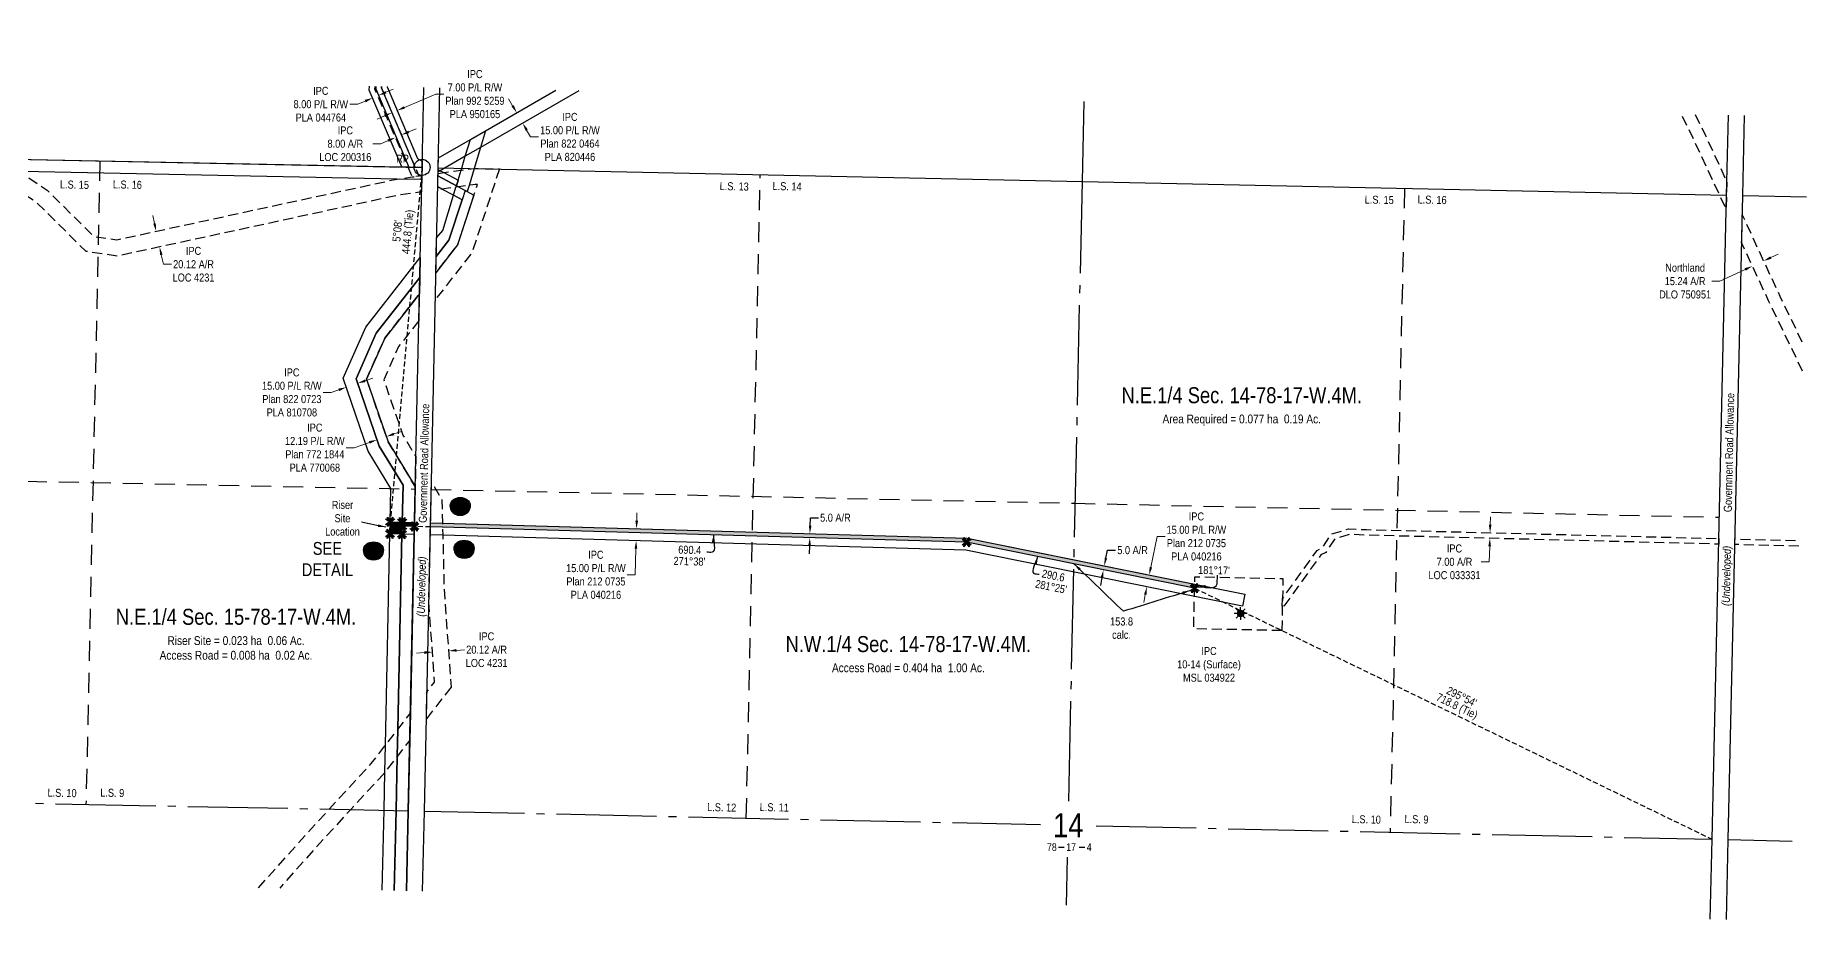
# Model space of a CAD drawing. Extents: x 401671 to 405002, y 6180217 to 6182685.
# Drawn here: x 402789 to 405002, y 6180217 to 6181322 of the extents above; entities that cross this region are included whole.
import ezdxf
from ezdxf.enums import TextEntityAlignment as Align

# ---------------------------------------------------------------- set-up
doc = ezdxf.new("R2010")
doc.units = 0
doc.header["$LTSCALE"] = 5
doc.header["$PDSIZE"] = 0.5
for name, pattern in [('foc-ACCESSROAD', [3.75, 2.5, -1.25]), ('foc-LSD', [8, 5, -3]), ('foc-QUARTERLINE', [33, 25, -3, 2, -3]), ('foc-TIELINE', [1.875, 1.25, -0.625]), ('foc-TRAV', [1.875, 1.25, -0.625])]:
    doc.linetypes.add(name, pattern=pattern)
doc.layers.get('Defpoints').update_dxf_attribs({"color": 9})
for name, color, linetype in [('10', 1, 'Continuous'), ('35', 37, 'Continuous'), ('9', 3, 'Continuous'), ('C-AR', 13, 'foc-ACCESSROAD'), ('C-RW', 13, 'Continuous'), ('C-SYMBOL', 7, 'Continuous'), ('C-WS', 13, 'foc-ACCESSROAD'), ('C-WS-S', 8, 'Continuous'), ('DETAIL-T', 7, 'Continuous'), ('F-AR', 190, 'foc-ACCESSROAD'), ('L-AREAREQUIRED', 7, 'Continuous'), ('L-BD', 7, 'Continuous'), ('L-BD1', 253, 'Continuous'), ('L-MON', 1, 'Continuous'), ('L-QSEC', 8, 'foc-QUARTERLINE'), ('L-ROAD-T', 7, 'Continuous'), ('L-SEC', 7, 'Continuous'), ('L-SECLBL', 7, 'Continuous'), ('L-SECTION-LSD', 7, 'foc-LSD'), ('L-TIE', 7, 'foc-TIELINE'), ('P-CROSSINGS', 250, 'Continuous'), ('P-PROPOSED', 10, 'Continuous'), ('P-PROPOSED-H', 21, 'Continuous'), ('P-TRAV', 4, 'foc-TRAV'), ('P-TXT', 4, 'Continuous')]:
    doc.layers.add(name, color=color, linetype=linetype)
for name, color, linetype, lineweight in [('C-AR-T', 13, 'Continuous', 9), ('C-RW-T', 13, 'Continuous', 9), ('C-WS-T', 13, 'Continuous', 9), ('F-AR-T', 190, 'Continuous', 9), ('T-TEXT', 48, 'Continuous', 18)]:
    doc.layers.add(name, color=color, linetype=linetype, lineweight=lineweight)
doc.styles.add('100L', font='ARIALN.TTF', dxfattribs={"height": 11})
doc.styles.add('175L', font='ARIALN.TTF', dxfattribs={"height": 20})
doc.styles.add('80', font='ARIALN.TTF', dxfattribs={"height": 10})
doc.styles.add('80CG', font='ARIALN.TTF', dxfattribs={"height": 10})
doc.styles.add('80L', font='ARIALN.TTF', dxfattribs={"height": 10})
doc.styles.add('80LS', font='ARIALNI.TTF', dxfattribs={"height": 10})
doc.styles.add('Crossing', font='ARIALN.TTF', dxfattribs={"height": 10})
doc.styles.add('SIMPLEX', font='ARIALN.TTF')
doc.dimstyles.new('Compass 5 000', dxfattribs={"dimscale": 5, "dimtxt": 9, "dimasz": 2, "dimexe": 0.2, "dimexo": 0.0625, "dimgap": 0.5, "dimtad": 0, "dimtih": 1, "dimtoh": 1, "dimzin": 0, "dimdsep": 46, "dimtxsty": '80CG', "dimcen": 0.1, "dimse1": 1, "dimse2": 1, "dimclrd": 256, "dimclrt": 256, "dimaunit": 1, "dimadec": 4, "dimazin": 0, "dimtfac": 0.06, "dimtofl": 0, "dimtmove": 0, "dimatfit": 1, "dimfxl": 0.2, "dimtolj": 1, "dimtzin": 0, "dimlwd": -1, "dimarcsym": 0})

# ---------------------------------------------------------------- blocks, each defined once
blk = doc.blocks.new('L-SECLBL')
at = {"layer": '9', "color": 7}
for p, q in [((-5.1, -27.8), (-12.3, -27.8)), ((20.7, -27.8), (13.5, -27.8))]:
    blk.add_line(p, q, dxfattribs=at)
at = {"layer": '10', "color": 2, "style": 'SIMPLEX'}
blk.add_attdef('SEC', text='', height=30, dxfattribs=at).set_placement((0, 0), align=Align.MIDDLE)
at = {"layer": '10', "color": 5, "style": '80L'}
blk.add_attdef('TWP', text='', height=9.5, dxfattribs=at).set_placement((-14.4, -27.4), align=Align.MIDDLE_RIGHT)
blk.add_attdef('RGE', text='', height=9.5, dxfattribs=at).set_placement((3.6, -27.4), align=Align.MIDDLE_CENTER)
blk.add_attdef('MER', text='', height=9.5, dxfattribs=at).set_placement((23.2, -27.4), align=Align.MIDDLE_LEFT)
blk = doc.blocks.new('*D420')
at = {"layer": 'Defpoints', "color": 0, "transparency": 16777216}
for p in [(404934, 6181033.3), (404934.6, 6181032.2), (404948.4, 6181038.6)]:
    blk.add_point(p, dxfattribs=at)
at = {"layer": 'F-AR-T', "transparency": 16777216}
for p, q in [((404925, 6181029.1), (404893.4, 6181014.5)), ((404956.9, 6181043.9), (404966, 6181048.1)), ((404893.4, 6181014.5), (404883.4, 6181014.5))]:
    blk.add_line(p, q, dxfattribs=at)
for points in [[(404924.3, 6181030.7), (404925.7, 6181027.6), (404934, 6181033.3)], [(404956.2, 6181045.5), (404957.6, 6181042.4), (404947.9, 6181039.7)]]:
    blk.add_solid(points, dxfattribs=at)
at = {"layer": 'F-AR-T', "transparency": 16777216, "insert": (404849.9, 6181014.5), "char_height": 10, "attachment_point": 5, "style": '80CG'}
blk.add_mtext('\\A1;Northland\\P15.24 A/R\\PDLO 750951', dxfattribs=at)
blk = doc.blocks.new('*D421')
at = {"layer": 'C-AR-T', "transparency": 16777216}
for p, q in [((403275.1, 6180550.3), (403265.1, 6180549.6)), ((403315.1, 6180553.1), (403325.1, 6180553.9))]:
    blk.add_line(p, q, dxfattribs=at)
for points in [[(403275, 6180552), (403275.2, 6180548.6), (403285.1, 6180551)], [(403315, 6180554.8), (403315.3, 6180551.5), (403305.2, 6180552.4)]]:
    blk.add_solid(points, dxfattribs=at)
at = {"layer": 'Defpoints', "color": 0, "transparency": 16777216}
for p in [(403285, 6180551.7), (403305.1, 6180553.2), (403305.2, 6180552.4)]:
    blk.add_point(p, dxfattribs=at)
at = {"layer": 'C-AR-T', "transparency": 16777216, "insert": (403352.8, 6180553.9), "char_height": 10, "attachment_point": 5, "style": '80CG'}
blk.add_mtext('\\A1;IPC\\P20.12 A/R\\PLOC 4231', dxfattribs=at)
blk = doc.blocks.new('*D422')
at = {"layer": 'C-AR-T', "transparency": 16777216}
for p, q in [((402937.9, 6181086.7), (402935.8, 6181096.4)), ((402946.4, 6181047.5), (402949, 6181035.6)), ((402949, 6181035.6), (402959, 6181035.6))]:
    blk.add_line(p, q, dxfattribs=at)
for points in [[(402939.5, 6181087), (402936.3, 6181086.3), (402940, 6181076.9)], [(402948, 6181047.8), (402944.8, 6181047.1), (402944.3, 6181057.2)]]:
    blk.add_solid(points, dxfattribs=at)
at = {"layer": 'Defpoints', "color": 0, "transparency": 16777216}
for p in [(402966.1, 6181082.5), (402944.3, 6181057.2), (402970.4, 6181062.9)]:
    blk.add_point(p, dxfattribs=at)
at = {"layer": 'C-AR-T', "transparency": 16777216, "insert": (402986.7, 6181035.6), "char_height": 10, "attachment_point": 5, "style": '80CG'}
blk.add_mtext('\\A1;IPC\\P20.12 A/R\\PLOC 4231', dxfattribs=at)
blk = doc.blocks.new('*D423')
at = {"layer": 'C-AR-T', "transparency": 16777216}
for p, q in [((404606.4, 6180710.1), (404606.7, 6180720.1)), ((404605.8, 6180683.1), (404605.3, 6180663.7)), ((404605.3, 6180663.7), (404595.3, 6180663.7))]:
    blk.add_line(p, q, dxfattribs=at)
for points in [[(404604.8, 6180710.2), (404608.1, 6180710.1), (404606.2, 6180700.1)], [(404604.1, 6180683.2), (404607.4, 6180683.1), (404606, 6180693.1)]]:
    blk.add_solid(points, dxfattribs=at)
at = {"layer": 'Defpoints', "color": 0, "transparency": 16777216}
for p in [(404607.3, 6180700.1), (404606, 6180693.1), (404607.2, 6180693.1)]:
    blk.add_point(p, dxfattribs=at)
at = {"layer": 'C-AR-T', "transparency": 16777216, "insert": (404561.8, 6180663.7), "char_height": 10, "attachment_point": 5, "style": '80CG'}
blk.add_mtext('\\A1;IPC\\P7.00 A/R\\PLOC 033331', dxfattribs=at)
blk = doc.blocks.new('*D424')
at = {"layer": 'C-AR-T', "transparency": 16777216}
for p, q in [((403255.5, 6181201.1), (403264.7, 6181205)), ((403220.6, 6181186.2), (403210.6, 6181186.2)), ((403229.8, 6181190.1), (403220.6, 6181186.2))]:
    blk.add_line(p, q, dxfattribs=at)
for points in [[(403229.1, 6181191.7), (403230.4, 6181188.6), (403239, 6181194)], [(403254.9, 6181202.6), (403256.2, 6181199.5), (403246.3, 6181197.2)]]:
    blk.add_solid(points, dxfattribs=at)
at = {"layer": 'Defpoints', "color": 0, "transparency": 16777216}
for p in [(403223.1, 6181231.4), (403230.5, 6181234.5), (403239, 6181194)]:
    blk.add_point(p, dxfattribs=at)
at = {"layer": 'C-AR-T', "transparency": 16777216, "insert": (403176.3, 6181186.2), "char_height": 10, "attachment_point": 5, "style": '80CG'}
blk.add_mtext('\\A1;IPC\\P8.00 A/R\\PLOC 200316', dxfattribs=at)
blk = doc.blocks.new('RP')
at = {"layer": '35', "color": 3}
blk.add_circle((0, 0), 10, dxfattribs=at)
at = {"layer": '35', "color": 3, "style": '80'}
blk.add_attdef('RP_001', (-32.4, 5.8), '', height=10, dxfattribs=at)
blk = doc.blocks.new('*D425')
at = {"layer": 'C-RW-T', "transparency": 16777216}
for p, q in [((404182.6, 6180657.2), (404190.3, 6180695.4)), ((404190.3, 6180695.4), (404200.3, 6180695.4)), ((404175.6, 6180622.9), (404173.7, 6180613.1))]:
    blk.add_line(p, q, dxfattribs=at)
for points in [[(404180.9, 6180657.5), (404184.2, 6180656.8), (404180.6, 6180647.4)], [(404174, 6180623.2), (404177.3, 6180622.5), (404177.6, 6180632.7)]]:
    blk.add_solid(points, dxfattribs=at)
at = {"layer": 'Defpoints', "color": 0, "transparency": 16777216}
for p in [(404136.3, 6180656.3), (404133.3, 6180641.6), (404180.6, 6180647.4)]:
    blk.add_point(p, dxfattribs=at)
at = {"layer": 'C-RW-T', "transparency": 16777216, "insert": (404239.4, 6180695.4), "char_height": 10, "attachment_point": 5, "style": '80CG'}
blk.add_mtext('\\A1;IPC\\P15.00 P/L R/W\\PPlan 212 0735\\PPLA 040216', dxfattribs=at)
blk = doc.blocks.new('*D426')
at = {"layer": 'C-RW-T', "transparency": 16777216}
for p, q in [((403540.3, 6180715.1), (403540.6, 6180725.1)), ((403539.3, 6180680.1), (403538.4, 6180647.5)), ((403538.4, 6180647.5), (403528.4, 6180647.5))]:
    blk.add_line(p, q, dxfattribs=at)
for points in [[(403538.6, 6180715.1), (403542, 6180715), (403540, 6180705.1)], [(403537.6, 6180680.1), (403541, 6180680), (403539.6, 6180690.1)]]:
    blk.add_solid(points, dxfattribs=at)
at = {"layer": 'Defpoints', "color": 0, "transparency": 16777216}
for p in [(403739, 6180699.4), (403539.6, 6180690.1), (403738.6, 6180684.4)]:
    blk.add_point(p, dxfattribs=at)
at = {"layer": 'C-RW-T', "transparency": 16777216, "insert": (403489.3, 6180647.5), "char_height": 10, "attachment_point": 5, "style": '80CG'}
blk.add_mtext('\\A1;IPC\\P15.00 P/L R/W\\PPlan 212 0735\\PPLA 040216', dxfattribs=at)
blk = doc.blocks.new('*D427')
at = {"layer": 'C-RW-T', "transparency": 16777216}
for p, q in [((403158.6, 6180875.4), (403148.6, 6180875.4)), ((403168, 6180878.6), (403158.6, 6180875.4)), ((403201.1, 6180890), (403210.6, 6180893.3))]:
    blk.add_line(p, q, dxfattribs=at)
for points in [[(403167.5, 6180880.2), (403168.6, 6180877.1), (403177.5, 6180881.9)], [(403200.6, 6180891.6), (403201.7, 6180888.4), (403191.7, 6180886.8)]]:
    blk.add_solid(points, dxfattribs=at)
at = {"layer": 'Defpoints', "color": 0, "transparency": 16777216}
for p in [(403177.5, 6180881.9), (403180.6, 6180872.8), (403194.8, 6180877.6)]:
    blk.add_point(p, dxfattribs=at)
at = {"layer": 'C-RW-T', "transparency": 16777216, "insert": (403109.5, 6180875.4), "char_height": 10, "attachment_point": 5, "style": '80CG'}
blk.add_mtext('\\A1;IPC\\P15.00 P/L R/W\\PPlan 822 0723\\PPLA 810708', dxfattribs=at)
blk = doc.blocks.new('*D428')
at = {"layer": 'C-RW-T', "transparency": 16777216}
for p, q in [((403187.3, 6180806.4), (403177.3, 6180806.4)), ((403206.5, 6180813), (403187.3, 6180806.4)), ((403236.9, 6180823.5), (403246.4, 6180826.7))]:
    blk.add_line(p, q, dxfattribs=at)
for points in [[(403205.9, 6180814.6), (403207, 6180811.4), (403215.9, 6180816.3)], [(403236.4, 6180825.1), (403237.5, 6180821.9), (403227.5, 6180820.2)]]:
    blk.add_solid(points, dxfattribs=at)
at = {"layer": 'Defpoints', "color": 0, "transparency": 16777216}
for p in [(403210.2, 6180833), (403221.7, 6180837), (403215.9, 6180816.3)]:
    blk.add_point(p, dxfattribs=at)
at = {"layer": 'C-RW-T', "transparency": 16777216, "insert": (403138.2, 6180806.4), "char_height": 10, "attachment_point": 5, "style": '80CG'}
blk.add_mtext('\\A1;IPC\\P12.19 P/L R/W\\PPlan 772 1844\\PPLA 770068', dxfattribs=at)
blk = doc.blocks.new('*D429')
at = {"layer": 'C-RW-T', "transparency": 16777216}
for p, q in [((403250.2, 6181231.6), (403289.5, 6181248.2)), ((403289.5, 6181248.2), (403299.5, 6181248.2)), ((403225.3, 6181221), (403216.1, 6181217.1))]:
    blk.add_line(p, q, dxfattribs=at)
for points in [[(403249.5, 6181233.1), (403250.8, 6181230.1), (403241, 6181227.7)], [(403224.7, 6181222.6), (403226, 6181219.5), (403234.5, 6181225)]]:
    blk.add_solid(points, dxfattribs=at)
at = {"layer": 'Defpoints', "color": 0, "transparency": 16777216}
for p in [(403241, 6181227.7), (403241.5, 6181226.4), (403235.1, 6181223.6)]:
    blk.add_point(p, dxfattribs=at)
at = {"layer": 'C-RW-T', "transparency": 16777216, "insert": (403338.2, 6181248.2), "char_height": 10, "attachment_point": 5, "style": '80CG'}
blk.add_mtext('\\A1;IPC\\P7.00 P/L R/W\\PPlan 992 5259\\PPLA 950165', dxfattribs=at)
blk = doc.blocks.new('*D430')
at = {"layer": 'C-RW-T', "transparency": 16777216}
for p, q in [((403227, 6181250.5), (403236.2, 6181254.4)), ((403192, 6181235.6), (403182, 6181235.6)), ((403201.2, 6181239.5), (403192, 6181235.6))]:
    blk.add_line(p, q, dxfattribs=at)
for points in [[(403226.3, 6181252), (403227.6, 6181248.9), (403217.8, 6181246.6)], [(403200.6, 6181241.1), (403201.9, 6181238), (403210.4, 6181243.4)]]:
    blk.add_solid(points, dxfattribs=at)
at = {"layer": 'Defpoints', "color": 0, "transparency": 16777216}
for p in [(403210.1, 6181244.1), (403210.4, 6181243.4), (403217.5, 6181247.2)]:
    blk.add_point(p, dxfattribs=at)
at = {"layer": 'C-RW-T', "transparency": 16777216, "insert": (403145.7, 6181235.6), "char_height": 10, "attachment_point": 5, "style": '80CG'}
blk.add_mtext('\\A1;IPC\\P8.00 P/L R/W\\PPLA 044764', dxfattribs=at)
blk = doc.blocks.new('*D431')
at = {"layer": 'C-RW-T', "transparency": 16777216}
for p, q in [((403385.3, 6181233.6), (403380.3, 6181242.3)), ((403402.8, 6181203.3), (403407.8, 6181194.7)), ((403407.8, 6181194.7), (403417.8, 6181194.7))]:
    blk.add_line(p, q, dxfattribs=at)
for points in [[(403386.8, 6181234.5), (403383.9, 6181232.8), (403390.4, 6181225)], [(403404.3, 6181204.2), (403401.4, 6181202.5), (403397.8, 6181212)]]:
    blk.add_solid(points, dxfattribs=at)
at = {"layer": 'Defpoints', "color": 0, "transparency": 16777216}
for p in [(403419.1, 6181241.6), (403426.6, 6181228.6), (403397.8, 6181212)]:
    blk.add_point(p, dxfattribs=at)
at = {"layer": 'C-RW-T', "transparency": 16777216, "insert": (403456.9, 6181194.7), "char_height": 10, "attachment_point": 5, "style": '80CG'}
blk.add_mtext('\\A1;IPC\\P15.00 P/L R/W\\PPlan 822 0464\\PPLA 820446', dxfattribs=at)
blk = doc.blocks.new('TEMP')
h = blk.add_hatch(color=255)
h.dxf.hatch_style = 1
h.paths.add_polyline_path([(0, 0.25), (-0.67, 1.15), (-0.67, 0.67), (-1.15, 0.67), (-0.25, 0), (-1.15, -0.67), (-0.67, -0.67), (-0.67, -1.15), (0, -0.25), (0.67, -1.15), (0.67, -0.67), (1.15, -0.67), (0.25, 0), (1.15, 0.67), (0.67, 0.67), (0.67, 1.15)])
h.paths.add_polyline_path([(0.57, 0.85), (0.57, 0.57), (0.85, 0.57), (0.08, 0), (0.85, -0.57), (0.57, -0.57), (0.57, -0.85), (0, -0.08), (-0.57, -0.85), (-0.57, -0.57), (-0.85, -0.57), (-0.08, 0), (-0.85, 0.57), (-0.57, 0.57), (-0.57, 0.85), (0, 0.08)], flags=16)
h = blk.add_hatch(color=1)
h.dxf.hatch_style = 1
h.paths.add_polyline_path([(0, 0.08), (-0.57, 0.85), (-0.57, 0.57), (-0.85, 0.57), (-0.08, 0), (-0.85, -0.57), (-0.57, -0.57), (-0.57, -0.85), (0, -0.08), (0.57, -0.85), (0.57, -0.57), (0.85, -0.57), (0.08, 0), (0.85, 0.57), (0.57, 0.57), (0.57, 0.85)])
at = {"color": 1}
for p, q in [((-0.08, 0), (0.08, 0)), ((0, 0.08), (0, -0.08))]:
    blk.add_line(p, q, dxfattribs=at)
at = {"color": 255, "flags": 128}
blk.add_lwpolyline([(-0.25, 0), (-1.15, 0.67), (-0.67, 0.67), (-0.67, 1.15), (0, 0.25), (0.67, 1.15), (0.67, 0.67), (1.15, 0.67), (0.25, 0), (1.15, -0.67), (0.67, -0.67), (0.67, -1.15), (0, -0.25), (-0.67, -1.15), (-0.67, -0.67), (-1.15, -0.67)], close=True, dxfattribs=at)
at = {"color": 1, "flags": 128}
blk.add_lwpolyline([(-0.08, 0), (-0.85, 0.57), (-0.57, 0.57), (-0.57, 0.85), (0, 0.08), (0.57, 0.85), (0.57, 0.57), (0.85, 0.57), (0.08, 0), (0.85, -0.57), (0.57, -0.57), (0.57, -0.85), (0, -0.08), (-0.57, -0.85), (-0.57, -0.57), (-0.85, -0.57)], close=True, dxfattribs=at)
blk = doc.blocks.new('GAS')
h = blk.add_hatch(color=255)
h.dxf.hatch_style = 1
edge = h.paths.add_edge_path()
edge.add_arc((0, 0), 0.9, 0, 360)
for p, q in [((-0.81, 0), (-1.62, 0)), ((-0.57, 0.57), (-1.14, 1.14)), ((0, 0.81), (0, 1.62)), ((0.57, 0.57), (1.14, 1.14)), ((1.62, 0), (0.81, 0)), ((-0.57, -0.57), (-1.14, -1.14)), ((0, -0.81), (0, -1.62)), ((1.14, -1.14), (0.57, -0.57))]:
    blk.add_line(p, q)
blk.add_circle((0, 0), 0.8)
blk = doc.blocks.new('xing2')
h = blk.add_hatch(color=50)
h.dxf.hatch_style = 1
edge = h.paths.add_edge_path()
edge.add_ellipse((0, 0), major_axis=(-12.5, 0), ratio=0.816297, start_angle=0, end_angle=360)
h = blk.add_hatch(color=250)
h.dxf.hatch_style = 1
edge = h.paths.add_edge_path()
edge.add_ellipse((0, -2), major_axis=(-12.5, 0), ratio=0.816297, start_angle=0, end_angle=180)
edge.add_line((12.5, -2), (12.5, 0))
edge.add_ellipse((0, 0), major_axis=(-12.5, 0), ratio=0.816297, start_angle=0, end_angle=180, ccw=False)
edge.add_line((-12.5, 0), (-12.5, -2))
at = {"color": 250}
blk.add_ellipse((0, 0), major_axis=(-12.5, 0), ratio=0.816297, dxfattribs=at)
blk.add_ellipse((0, -2), major_axis=(-12.5, 0), ratio=0.816297, start_param=0, end_param=3.141593, dxfattribs=at)
at = {"color": 250, "style": 'Crossing'}
blk.add_attdef('CROSSING', text='', height=9, dxfattribs=at).set_placement((0.1, 0), align=Align.MIDDLE_CENTER)
at = {"color": 250, "style": 'Crossing', "flags": 1}
for tag, p in [('DESCRIPTION', (0.1, -25.8)), ('OWNER', (0.1, -12.5)), ('LOCATION', (0.1, -39.3)), ('DWG_REF', (0.1, -52.8))]:
    blk.add_attdef(tag, text='', height=9, dxfattribs=at).set_placement(p, align=Align.MIDDLE_CENTER)
blk = doc.blocks.new('*D474')
at = {"layer": 'Defpoints', "color": 0, "transparency": 16777216}
for p in [(404124.4, 6180658.7), (404135.7, 6180651.3), (404136.6, 6180656.2)]:
    blk.add_point(p, dxfattribs=at)
at = {"layer": 'P-TXT', "transparency": 16777216}
for p, q in [((404126.4, 6180668.5), (404128.4, 6180678.3)), ((404128.4, 6180678.3), (404138.4, 6180678.3)), ((404121.4, 6180644), (404119.5, 6180634.2))]:
    blk.add_line(p, q, dxfattribs=at)
for points in [[(404119.8, 6180644.3), (404123.1, 6180643.7), (404123.4, 6180653.8)], [(404124.8, 6180668.8), (404128, 6180668.2), (404124.4, 6180658.7)]]:
    blk.add_solid(points, dxfattribs=at)
at = {"layer": 'P-TXT', "transparency": 16777216, "insert": (404159.7, 6180678.3), "char_height": 10, "attachment_point": 5, "style": '80CG'}
blk.add_mtext('\\A1;5.0 A/R', dxfattribs=at)
blk = doc.blocks.new('*D475')
at = {"layer": 'Defpoints', "color": 0, "transparency": 16777216}
for p in [(403756.6, 6180698.9), (403830.4, 6180696.8), (403830.2, 6180691.8)]:
    blk.add_point(p, dxfattribs=at)
at = {"layer": 'P-TXT', "transparency": 16777216}
for p, q in [((403756.9, 6180708.9), (403757.2, 6180718.9)), ((403757.2, 6180718.9), (403767.2, 6180718.9)), ((403756.2, 6180683.9), (403755.9, 6180673.9))]:
    blk.add_line(p, q, dxfattribs=at)
for points in [[(403755.3, 6180709), (403758.6, 6180708.9), (403756.6, 6180698.9)], [(403754.5, 6180684), (403757.9, 6180683.9), (403756.5, 6180693.9)]]:
    blk.add_solid(points, dxfattribs=at)
at = {"layer": 'P-TXT', "transparency": 16777216, "insert": (403788.5, 6180718.9), "char_height": 10, "attachment_point": 5, "style": '80CG'}
blk.add_mtext('\\A1;5.0 A/R', dxfattribs=at)

msp = doc.modelspace()

# ---------------------------------------------------------------- hatches: boundary and pattern name
at = {"layer": 'P-PROPOSED-H'}
h = msp.add_hatch(color=256, dxfattribs=at)
h.dxf.hatch_style = 1
h.paths.add_polyline_path([(403247.079, 6180698.407), (403232.09, 6180698.833), (403232.413, 6180713.824), (403247.401, 6180713.398)])
h = msp.add_hatch(color=256, dxfattribs=at)
h.dxf.hatch_style = 1
h.paths.add_polyline_path([(403247.401, 6180713.398), (403262.63, 6180712.966), (403262.523, 6180707.969), (403247.294, 6180708.401)])
h = msp.add_hatch(color=256, dxfattribs=at)
h.dxf.hatch_style = 1
h.paths.add_polyline_path([(403282.735, 6180712.394), (403952.993, 6180693.35), (404237.315, 6180635.904), (404237.201, 6180630.828), (403952.423, 6180688.366), (403282.628, 6180707.397)])

# ---------------------------------------------------------------- linework, layer by layer
at = {"layer": 'C-AR', "flags": 128}
for points in [[(403221.376, 6181257.727), (403221.34, 6181256.091), (403263.41, 6181156.898), (403268.099, 6181145.839), (403259.886, 6181144.709), (403254.644, 6181157.074), (403213.303, 6181254.548), (403213.376, 6181257.888)], [(404991.819, 6180683.298), (404911.991, 6180685.33), (404912.149, 6180692.33), (404991.976, 6180690.298)], [(403067.835, 6180256.439), (403133.544, 6180330.09), (403156.164, 6180354.656), (403208.577, 6180411.589), (403226.407, 6180434.526), (403241.832, 6180454.368), (403257.504, 6180474.527), (403256.78, 6180440.81), (403241.108, 6180420.651), (403225.683, 6180400.809), (403223.947, 6180398.578), (403183.023, 6180354.124), (403148.454, 6180316.578), (403094.33, 6180255.912)]]:
    msp.add_lwpolyline(points, dxfattribs=at)
for points in [[(403368.812, 6181154.664), (403334.55, 6181050.119), (403288.731, 6180991.42), (403289.453, 6181025.047), (403316.524, 6181059.728), (403336.904, 6181121.914), (403341.235, 6181135.131), (403338.365, 6181135.192), (403330.823, 6181134.155), (403317.539, 6181132.328), (403314.484, 6181131.908), (403297.047, 6181129.509), (403291.683, 6181128.771), (403291.76, 6181132.352), (403292.054, 6181146.032), (403292.121, 6181149.142), (403299.213, 6181150.117), (403320.871, 6181153.096), (403337.187, 6181155.338), (403368.812, 6181154.664)], [(403268.046, 6180964.919), (403242.852, 6180932.646), (403224.376, 6180891), (403248.056, 6180822.214), (403264.4, 6180795.313), (403263.595, 6180757.883), (403229.736, 6180813.617), (403202.776, 6180891.93), (403225.466, 6180943.072), (403268.769, 6180998.545), (403268.046, 6180964.919)], [(403308.376, 6180507.181), (403277.466, 6180467.42), (403278.191, 6180501.136), (403287.76, 6180513.446), (403280.618, 6180614.047), (403282.41, 6180697.395), (403282.732, 6180712.394), (403283.827, 6180763.334), (403297.04, 6180741.585), (403297.714, 6180711.967), (403298.056, 6180696.949), (403299.543, 6180631.61), (403308.376, 6180507.181)], [(404892.045, 6180692.841), (404891.888, 6180685.841), (404886.328, 6180685.983), (404451.733, 6180697.043), (404430.434, 6180697.978), (404412.163, 6180692.326), (404401.177, 6180675.535), (404394.866, 6180672.491), (404346.681, 6180605.379), (404346.959, 6180617.771), (404390.218, 6180678.023), (404396.383, 6180680.996), (404407.685, 6180698.269), (404429.527, 6180705.026), (404451.975, 6180704.04), (404892.045, 6180692.841)]]:
    msp.add_lwpolyline(points, close=True, dxfattribs=at)
at = {"layer": 'C-RW'}
for points in [[(403214.376, 6181257.867), (403214.308, 6181254.741), (403255.738, 6181157.051), (403254.644, 6181157.073), (403246.972, 6181157.226), (403206.271, 6181253.198), (403206.376, 6181258.028)], [(403228.371, 6181257.586), (403228.368, 6181257.441), (403266.404, 6181167.76), (403272.345, 6181164.565), (403272.17, 6181156.723), (403263.41, 6181156.898), (403221.34, 6181256.091), (403221.376, 6181257.727)], [(403468.107, 6181252.549), (403345.102, 6181181.522), (403326.14, 6181170.572), (403301.086, 6181156.108), (403294.813, 6181152.483), (403292.16, 6181150.951), (403292.223, 6181153.876), (403292.275, 6181156.296), (403292.548, 6181168.49), (403332.459, 6181191.537), (403351.421, 6181202.486), (403439.184, 6181253.163)], [(403222.513, 6180253.362), (403224.661, 6180353.299), (403225.683, 6180400.81), (403226.407, 6180434.526), (403232.089, 6180698.825), (403232.412, 6180713.824), (403233.305, 6180755.389), (403204.985, 6180802.005), (403173.595, 6180893.185), (403201.977, 6180957.156), (403269.746, 6181043.977), (403269.207, 6181018.917), (403214.935, 6180949.386), (403189.692, 6180892.492), (403218.638, 6180808.41), (403248.391, 6180759.438), (403247.401, 6180713.399), (403247.079, 6180698.399), (403241.832, 6180454.368), (403241.108, 6180420.651), (403239.653, 6180353.002), (403237.505, 6180253.064)], [(403237.505, 6180253.064), (403239.653, 6180353.002), (403241.108, 6180420.651), (403241.832, 6180454.368), (403247.079, 6180698.399), (403247.401, 6180713.399), (403248.391, 6180759.438), (403218.638, 6180808.41), (403189.692, 6180892.492), (403214.935, 6180949.386), (403269.207, 6181018.917), (403268.769, 6180998.544), (403225.466, 6180943.072), (403202.776, 6180891.93), (403229.736, 6180813.617), (403263.596, 6180757.883), (403262.63, 6180712.966), (403262.307, 6180697.966), (403257.504, 6180474.527), (403256.78, 6180440.81), (403254.886, 6180352.7), (403252.737, 6180252.761)]]:
    msp.add_lwpolyline(points, dxfattribs=at)
for points in [[(403330.823, 6181134.154), (403328.496, 6181126.436), (403325.999, 6181127.778), (403322.145, 6181116.013), (403305.605, 6181065.547), (403289.891, 6181045.416), (403290.389, 6181068.587), (403298.207, 6181077.908), (403311.43, 6181121.775), (403314.484, 6181131.908), (403315.019, 6181133.683), (403317.077, 6181140.511), (403320.871, 6181153.096), (403321.648, 6181155.67), (403326.14, 6181170.572), (403332.46, 6181191.536), (403351.421, 6181202.486), (403345.102, 6181181.522), (403337.208, 6181155.338), (403330.823, 6181134.154)], [(403316.524, 6181059.728), (403289.453, 6181025.047), (403289.891, 6181045.416), (403305.605, 6181065.547), (403322.145, 6181116.013), (403311.43, 6181121.775), (403297.047, 6181129.509), (403291.76, 6181132.352), (403292.054, 6181146.032), (403315.019, 6181133.683), (403317.539, 6181132.327), (403325.999, 6181127.778), (403328.496, 6181126.436), (403336.904, 6181121.914), (403316.524, 6181059.728)], [(403317.077, 6181140.511), (403315.019, 6181133.683), (403292.054, 6181146.032), (403292.122, 6181149.142), (403292.16, 6181150.951), (403292.223, 6181153.876), (403294.813, 6181152.483), (403299.212, 6181150.118), (403317.077, 6181140.511)], [(403262.63, 6180712.966), (403262.308, 6180697.974), (403232.09, 6180698.833), (403232.413, 6180713.824), (403262.63, 6180712.966)], [(404300.098, 6180623.219), (404297.129, 6180608.522), (403951.283, 6180678.398), (403298.056, 6180696.949), (403282.41, 6180697.395), (403282.732, 6180712.394), (403297.714, 6180711.967), (403952.993, 6180693.35), (404086.599, 6180666.355), (404237.315, 6180635.904), (404300.098, 6180623.219)]]:
    msp.add_lwpolyline(points, close=True, dxfattribs=at)
at = {"layer": 'C-WS', "flags": 128}
msp.add_lwpolyline([(404346.062, 6180577.773), (404236.063, 6180580.108), (404236.973, 6180620.667), (404237.315, 6180635.904), (404237.521, 6180645.106), (404347.52, 6180642.771), (404346.959, 6180617.771), (404346.681, 6180605.379), (404346.062, 6180577.773)], close=True, dxfattribs=at)
at = {"layer": 'F-AR', "flags": 128}
for points in [[(404862.4, 6181222.94), (404875.333, 6181196.396), (404902.068, 6181138.657), (404901.679, 6181122.12), (404901.275, 6181104.09), (404892.839, 6181122.307), (404861.563, 6181189.854), (404845.266, 6181223.304)], [(404996.728, 6180902.058), (404954.461, 6180989.223), (404920.459, 6181062.655), (404921.236, 6181097.257), (404968.236, 6180995.751), (404997.478, 6180935.446)]]:
    msp.add_lwpolyline(points, dxfattribs=at)
at = {"layer": 'L-QSEC'}
for p, q in [((404096.977, 6181139.208), (404099.233, 6181239.146)), ((404079.977, 6180364.634), (404096.977, 6181139.208)), ((402484.49, 6180368.025), (403254.886, 6180352.7)), ((403274.99, 6180352.259), (404044.796, 6180335.396)), ((404114.061, 6180333.879), (404883.611, 6180317.022)), ((404903.716, 6180316.564), (404983.548, 6180314.748)), ((404077.126, 6180234.705), (404078.441, 6180294.651))]:
    msp.add_line(p, q, dxfattribs=at)
at = {"layer": 'L-SEC'}
for p, q in [((403272.17, 6181156.723), (403274.407, 6181256.662)), ((403292.277, 6181156.273), (403294.515, 6181256.235)), ((404901.679, 6181122.12), (404904.026, 6181222.056)), ((404921.786, 6181121.648), (404924.134, 6181221.629)), ((402467.443, 6181172.882), (403272.17, 6181156.723)), ((403254.886, 6180352.7), (403272.17, 6181156.723)), ((403274.993, 6180352.268), (403292.278, 6181156.291)), ((403292.278, 6181156.296), (404096.977, 6181139.208)), ((404096.977, 6181139.208), (404901.679, 6181122.12)), ((404883.611, 6180317.022), (404901.679, 6181122.12)), ((404903.719, 6180316.57), (404921.787, 6181121.669)), ((404921.786, 6181121.651), (405001.615, 6181119.79)), ((403252.737, 6180252.761), (403254.886, 6180352.7)), ((403272.845, 6180252.321), (403274.993, 6180352.268)), ((404881.373, 6180217.085), (404883.611, 6180317.022)), ((404901.481, 6180216.645), (404903.719, 6180316.571))]:
    msp.add_line(p, q, dxfattribs=at)
at = {"layer": 'L-SECTION-LSD', "flags": 128}
for points in [[(402869.807, 6181164.803), (402852.321, 6180360.708)], [(403677.155, 6180343.449), (403694.626, 6181147.753)], [(404499.328, 6181130.664), (404481.475, 6180325.831)], [(402458.6, 6180770.799), (403263.527, 6180754.712)], [(403283.632, 6180754.277), (404088.148, 6180736.924)], [(404088.148, 6180736.924), (404892.645, 6180719.571)]]:
    msp.add_lwpolyline(points, dxfattribs=at)
at = {"layer": 'L-TIE', "flags": 128}
msp.add_lwpolyline([(403272.17, 6181156.723), (403232.413, 6180713.824)], dxfattribs=at)
at = {"layer": 'P-PROPOSED', "flags": 128}
for points in [[(403247.079, 6180698.407), (403232.09, 6180698.833), (403232.413, 6180713.824), (403247.401, 6180713.398)], [(403247.401, 6180713.398), (403262.63, 6180712.966), (403262.523, 6180707.969), (403247.294, 6180708.401)], [(403282.735, 6180712.394), (403952.993, 6180693.35), (404237.315, 6180635.904), (404237.201, 6180630.828), (403952.423, 6180688.366), (403282.628, 6180707.397)]]:
    msp.add_lwpolyline(points, close=True, dxfattribs=at)
at = {"layer": 'P-TRAV', "flags": 128}
msp.add_lwpolyline([(403282.628, 6180707.397), (403262.523, 6180707.969)], dxfattribs=at)

# ---------------------------------------------------------------- block references
at = {"layer": '35', "xscale": 0.999628, "yscale": 0.999628, "zscale": 0.999628}
msp.add_blockref('RP', (403272.17, 6181156.723), dxfattribs=at).add_auto_attribs({'RP_001': 'RP'})
at = {"layer": 'C-WS-S', "color": 5, "xscale": 4.998139999999989, "yscale": 4.998139999999989, "zscale": 4.998139999999989}
msp.add_blockref('GAS', (404294.674, 6180599.167), dxfattribs=at)
at = {"layer": 'L-MON', "color": 5}
for p, xscale, yscale, zscale in [((403232.413, 6180713.824), 4.998139999999989, 4.998139999999989, 4.998139999999989), ((403247.401, 6180713.398), 4.998139999999989, 4.998139999999989, 4.998139999999989), ((403232.09, 6180698.833), 4.998139999999989, 4.998139999999989, 4.998139999999989), ((403247.079, 6180698.407), 4.998139999999989, 4.998139999999989, 4.998139999999989), ((403247.294, 6180708.401), 4.998139999999989, 4.998139999999989, 4.998139999999989), ((403262.523, 6180707.969), 4.998139999999992, 4.998139999999992, 4.998139999999992), ((403952.423, 6180688.366), 4.998139999999989, 4.998139999999989, 4.998139999999989), ((404237.201, 6180630.828), 4.998139999999989, 4.998139999999989, 4.998139999999989)]:
    msp.add_blockref('TEMP', p, dxfattribs=dict(at, xscale=xscale, yscale=yscale, zscale=zscale))
at = {"layer": 'L-SECLBL', "color": 3, "xscale": 0.999628, "yscale": 0.999628, "zscale": 0.999628}
msp.add_blockref('L-SECLBL', (404079.319, 6180334.64), dxfattribs=at).add_auto_attribs({'SEC': '14', 'TWP': '78', 'RGE': '17', 'MER': '4'})
at = {"layer": 'P-CROSSINGS', "color": 5, "xscale": 0.999628, "yscale": 0.999628, "zscale": 0.999628}
for p, values in [((403319.859, 6180734.069), {'CROSSING': 'X2'}), ((403211.507, 6180678.499), {'CROSSING': 'X3'}), ((403324.696, 6180680.491), {'CROSSING': 'X1'})]:
    msp.add_blockref('xing2', p, dxfattribs=at).add_auto_attribs(values)

# ---------------------------------------------------------------- texts
at = {"layer": 'C-SYMBOL', "color": 3, "style": '175L'}
for s, p in [('N.E.1/4 Sec. 14-78-17-W.4M.', (404296.057, 6180855.959)), ('N.E.1/4 Sec. 15-78-17-W.4M.', (403039.759, 6180579.064)), ('N.W.1/4 Sec. 14-78-17-W.4M.', (403879.633, 6180544.98))]:
    msp.add_text(s, height=19.99256, dxfattribs=at).set_placement(p, align=Align.BOTTOM_CENTER)
at = {"layer": 'C-WS-T', "insert": (404255.178, 6180535.574), "char_height": 9.99628, "width": 78.96557, "attachment_point": 5, "style": '80CG'}
msp.add_mtext('\\A1;IPC\\P10-14 (Surface)\\PMSL 034922', dxfattribs=at)
at = {"layer": 'DETAIL-T', "color": 3, "insert": (403153.93, 6180667.189), "char_height": 15.994, "width": 63.61245, "attachment_point": 5, "style": '80CG'}
msp.add_mtext('SEE\\PDETAIL', dxfattribs=at)
at = {"layer": 'L-AREAREQUIRED', "color": 5, "style": '100L'}
for s, p in [('Area Required = 0.077 ha  0.19 Ac.', (404296.057, 6180833.468)), ('Access Road = 0.404 ha  1.00 Ac.', (403879.633, 6180522.489))]:
    msp.add_text(s, height=10.99591, dxfattribs=at).set_placement(p, align=Align.BOTTOM_CENTER)
at = {"layer": 'L-AREAREQUIRED', "color": 5, "insert": (403039.759, 6180570.801), "char_height": 10.99591, "width": 334.76615, "attachment_point": 2, "style": '100L'}
msp.add_mtext('Riser Site = 0.023 ha  0.06 Ac.\\PAccess Road = 0.008 ha  0.02 Ac.', dxfattribs=at)
at = {"layer": 'L-BD', "style": '80L'}
for s, height, rotation, p in [("181°17'", 9.9963, 358.783781, (404261.389, 6180653.242)), ('718.8 (Tie)', 9.99628, 334.1053, (404564.553, 6180482.468)), ("295°54'", 9.9963, 334.1053, (404570.774, 6180495.282))]:
    msp.add_text(s, height=height, rotation=rotation, dxfattribs=at).set_placement(p, align=Align.MIDDLE)
at = {"layer": 'L-BD1', "color": 5, "style": '80L'}
for s, height, rotation, p in [('444.8 (Tie)', 9.99628, 84.8705, (403255.392, 6181076.028)), ("5°08'", 9.9963, 84.8705, (403241.204, 6181077.301)), ('690.4', 9.9963, 358.3724, (403606.526, 6180678.693)), ("271°38'", 9.9963, 358.3724, (403606.121, 6180664.454)), ('290.6', 9.9963, 348.5775, (404060.686, 6180646.605)), ("281°25'", 9.9963, 348.5775, (404057.865, 6180632.643))]:
    msp.add_text(s, height=height, rotation=rotation, dxfattribs=at).set_placement(p, align=Align.MIDDLE)
at = {"layer": 'L-ROAD-T', "style": '80L'}
for p in [(404904.717, 6180800.298), (403274.585, 6180786.881)]:
    msp.add_text('Government Road Allowance', height=9.99628, rotation=88.768499, dxfattribs=at).set_placement(p, align=Align.MIDDLE_CENTER)
at = {"layer": 'P-TXT', "attachment_point": 2, "style": '80L'}
for s, insert, char_height, width in [('Riser Site Location', (403172.733, 6180739.876), 9.99628, 49.23584), ('153.8\\Pcalc.', (404145.924, 6180594.189), 9.9963, 28.24092)]:
    msp.add_mtext(s, dxfattribs=dict(at, insert=insert, char_height=char_height, width=width))
at = {"layer": 'T-TEXT', "style": '80LS'}
for p in [(404901.404, 6180646.203), (403271.273, 6180632.786)]:
    msp.add_text('(Undeveloped)', height=9.99628, rotation=88.768499, dxfattribs=at).set_placement(p, align=Align.MIDDLE_CENTER)

# ---------------------------------------------------------------- dimensions: what is measured, and where the dimension line sits
at = {"layer": 'C-AR-T'}
for base, p1, p2, angle, text, picture, middle in [((403238.968, 6181194.034), (403230.487, 6181234.524), (403223.121, 6181231.399), 202.982974, 'IPC\\P8.00 A/R\\PLOC 200316', '*D424', (403176.255, 6181186.225)), ((402944.276, 6181057.226), (402966.14, 6181082.547), (402970.398, 6181062.881), 282.216741, 'IPC\\P20.12 A/R\\PLOC 4231', '*D422', (402986.695, 6181035.593)), ((404606.012, 6180693.117), (404607.342, 6180700.087), (404607.163, 6180693.087), 268.542294, 'IPC\\P7.00 A/R\\PLOC 033331', '*D423', (404561.752, 6180663.724))]:
    dim = msp.add_linear_dim(base=base, p1=p1, p2=p2, angle=angle, text=text, dimstyle='Compass 5 000', dxfattribs=at)
    dim.commit()
    dim.dimension.update_dxf_attribs({"geometry": picture, "text_midpoint": middle, "dimtype": 161})
dim = msp.add_aligned_dim(p1=(403285.042, 6180551.732), p2=(403305.112, 6180553.157), distance=-0.718, text='IPC\\P20.12 A/R\\PLOC 4231', dimstyle='Compass 5 000', dxfattribs=at)
dim.commit()
dim.dimension.update_dxf_attribs({"geometry": '*D421', "text_midpoint": (403352.848, 6180553.857)})
at = {"layer": 'C-RW-T', "color": 3}
for base, p1, p2, angle, text, picture, middle in [((403240.989, 6181227.682), (403235.105, 6181223.636), (403241.547, 6181226.368), 22.982591, 'IPC\\P7.00 P/L R/W\\PPlan 992 5259\\PPLA 950165', '*D429', (403338.231, 6181248.249)), ((403210.408, 6181243.443), (403217.512, 6181247.188), (403210.145, 6181244.064), 202.981508, 'IPC\\P8.00 P/L R/W\\PPLA 044764', '*D430', (403145.709, 6181235.635)), ((403397.849, 6181211.98), (403419.115, 6181241.575), (403426.613, 6181228.589), 300.003333, 'IPC\\P15.00 P/L R/W\\PPlan 822 0464\\PPLA 820446', '*D431', (403456.936, 6181194.66)), ((403177.485, 6180881.886), (403194.802, 6180877.647), (403180.624, 6180872.766), 198.996688, 'IPC\\P15.00 P/L R/W\\PPlan 822 0723\\PPLA 810708', '*D427', (403109.488, 6180875.375)), ((403215.932, 6180816.271), (403221.683, 6180837.008), (403210.158, 6180833.041), 198.996418, 'IPC\\P12.19 P/L R/W\\PPlan 772 1844\\PPLA 770068', '*D428', (403138.21, 6180806.413)), ((404180.595, 6180647.364), (404133.281, 6180641.617), (404136.252, 6180656.323), 78.577698, 'IPC\\P15.00 P/L R/W\\PPlan 212 0735\\PPLA 040216', '*D425', (404239.39, 6180695.422)), ((403539.594, 6180690.086), (403739.03, 6180699.429), (403738.604, 6180684.431), 268.372462, 'IPC\\P15.00 P/L R/W\\PPlan 212 0735\\PPLA 040216', '*D426', (403489.298, 6180647.494))]:
    dim = msp.add_linear_dim(base=base, p1=p1, p2=p2, angle=angle, text=text, dimstyle='Compass 5 000', dxfattribs=at)
    dim.commit()
    dim.dimension.update_dxf_attribs({"geometry": picture, "text_midpoint": middle, "dimtype": 161})
at = {"layer": 'F-AR-T'}
dim = msp.add_linear_dim(base=(404934.033, 6181033.34), p1=(404948.391, 6181038.611), p2=(404934.558, 6181032.206), angle=204.845967, text='Northland\\P15.24 A/R\\PDLO 750951', dimstyle='Compass 5 000', dxfattribs=at)
dim.commit()
dim.dimension.update_dxf_attribs({"geometry": '*D420', "text_midpoint": (404849.938, 6181014.539), "dimtype": 161})
at = {"layer": 'P-TXT'}
for base, p1, p2, angle, picture, middle in [((403756.637, 6180698.929), (403830.244, 6180691.837), (403830.386, 6180696.833), 88.372418, '*D475', (403788.501, 6180718.921)), ((404124.416, 6180658.715), (404135.659, 6180651.344), (404136.649, 6180656.243), 78.577532, '*D474', (404159.673, 6180678.318))]:
    dim = msp.add_linear_dim(base=base, p1=p1, p2=p2, angle=angle, text='5.0 A/R', dimstyle='Compass 5 000', dxfattribs=at)
    dim.commit()
    dim.dimension.update_dxf_attribs({"geometry": picture, "text_midpoint": middle, "dimtype": 161})

# ---------------------------------------------------------------- leaders
at = {"layer": 'L-BD', "path_type": 1}
msp.add_leader([(404240.978, 6180632.676), (404264.139, 6180633.757), (404265.894, 6180646.993)], dimstyle='Compass 5 000', override={"dimgap": 0.5, "dimtad": 0}, dxfattribs=at)
at = {"layer": 'L-BD1', "color": 5, "path_type": 1}
for points in [[(403636.256, 6180696.875), (403634.44, 6180675.66), (403627.737, 6180675.8)], [(404040.749, 6180669.901), (404036.539, 6180649.303), (404042.966, 6180648.195)]]:
    msp.add_leader(points, dimstyle='Compass 5 000', override={"dimgap": 0.5, "dimtad": 0}, dxfattribs=at)
at = {"layer": 'P-TXT', "path_type": 1}
for points in [[(403227.077, 6180706.969), (403196.487, 6180713.209)], [(404086.488, 6180661.279), (404148.247, 6180601.928)], [(404231.951, 6180627.95), (404148.247, 6180601.928)]]:
    msp.add_leader(points, dimstyle='Compass 5 000', override={"dimgap": 0.5, "dimtad": 0}, dxfattribs=at)

# ---------------------------------------------------------------- next in the draw order: texts
at = {"layer": 'L-SECTION-LSD', "attachment_point": 1, "style": '100L', "bg_fill": 3, "box_fill_scale": 1.5, "bg_fill_color": 256, "bg_fill_transparency": 0}
for s, width, insert, char_height, rotation in [('\\pi1.8588;L.S. 15', 36.85945, (402818.083, 6181140.491), 9.99628, 358.855076), ('L.S. 16', 36.94144, (402886.017, 6181140.491), 9.9963, 358.855076), ('\\pi1.9018;L.S. 13', 36.83422, (403642.175, 6181138.424), 9.99628, 358.764311), ('L.S. 14', 36.9982, (403710.109, 6181138.424), 9.9963, 358.764311), ('\\pi1.8588;L.S. 15', 36.85945, (404447.921, 6181121.61), 9.99628, 358.761701), ('L.S. 16', 36.94144, (404515.856, 6181121.61), 9.9963, 358.761701), ('\\pi2.0421;L.S. 10', 36.95405, (402802.385, 6180380.367), 9.99628, 358.855076), ('L.S. 9', 30.52728, (402870.319, 6180380.367), 9.9963, 358.855076), ('\\pi2.2407;L.S. 12', 37.11172, (403626.148, 6180362.345), 9.99628, 358.764311), ('L.S. 11', 36.4495, (403694.082, 6180362.345), 9.9963, 358.764311), ('\\pi2.0421;L.S. 10', 36.95405, (404431.595, 6180347.328), 9.99628, 358.761701), ('L.S. 9', 30.52728, (404499.529, 6180347.328), 9.9963, 358.761701)]:
    msp.add_mtext_dynamic_manual_height_columns(s, width=width, gutter_width=55, heights=[0], dxfattribs=dict(at, insert=insert, char_height=char_height, rotation=rotation))

# ---------------------------------------------------------------- next in the draw order: linework, layer by layer
at = {"layer": 'C-AR', "flags": 128}
msp.add_lwpolyline([(402363.831, 6181008.076), (402429.907, 6181026.861), (402465.131, 6181067.729), (402468.321, 6181071.43), (402538.019, 6181136.58), (402642.065, 6181148.865), (402769.257, 6181151.124), (402803.672, 6181128.39), (402861.883, 6181070.536), (402890.739, 6181066.222), (403002.392, 6181090.396), (403241.005, 6181142.112), (403259.886, 6181144.709), (403268.099, 6181145.839), (403271.947, 6181146.368), (403271.842, 6181141.494), (403271.509, 6181125.997), (403244.515, 6181122.285), (403006.652, 6181070.731), (402891.402, 6181045.778), (402852.38, 6181051.611), (402790.909, 6181112.705), (402763.374, 6181130.895), (402643.427, 6181128.764), (402546.937, 6181117.37), (402482.853, 6181057.472), (402464.435, 6181036.102), (402441.211, 6181009.157), (402363.368, 6180987.024)], dxfattribs=at)
at = {"layer": 'C-RW'}
msp.add_lwpolyline([(402367.5, 6181174.884), (402467.443, 6181172.882), (403246.972, 6181157.227), (403254.644, 6181157.074), (403255.738, 6181157.051), (403263.41, 6181156.898), (403272.17, 6181156.723), (403271.947, 6181146.368), (403271.842, 6181141.494), (403241.002, 6181142.111), (402467.108, 6181157.653), (402367.165, 6181159.66)], dxfattribs=at)
at = {"layer": 'L-TIE', "flags": 128}
msp.add_lwpolyline([(404237.201, 6180630.828), (404883.611, 6180317.022)], dxfattribs=at)

doc.saveas('drawing.dxf')
